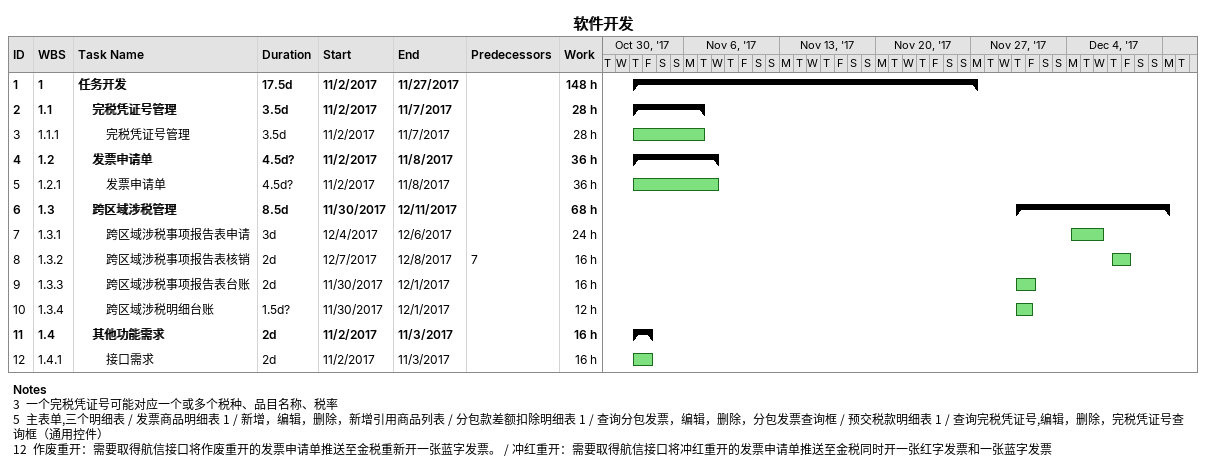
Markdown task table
软件开发

| ID | WBS | Task | Duration | Start | Finish | Predecessors | Work (h) |
|---|---|---|---|---|---|---|---|
| 1 | 1 | **任务开发** | 17.5d | 2017-11-02 | 2017-11-27 |  | 148 |
| 2 | 1.1 | **完税凭证号管理** | 3.5d | 2017-11-02 | 2017-11-07 |  | 28 |
| 3 | 1.1.1 | 完税凭证号管理 | 3.5d | 2017-11-02 | 2017-11-07 |  | 28 |
| 4 | 1.2 | **发票申请单** | 4.5d? | 2017-11-02 | 2017-11-08 |  | 36 |
| 5 | 1.2.1 | 发票申请单 | 4.5d? | 2017-11-02 | 2017-11-08 |  | 36 |
| 6 | 1.3 | **跨区域涉税管理** | 8.5d | 2017-11-30 | 2017-12-11 |  | 68 |
| 7 | 1.3.1 | 跨区域涉税事项报告表申请 | 3d | 2017-12-04 | 2017-12-06 |  | 24 |
| 8 | 1.3.2 | 跨区域涉税事项报告表核销 | 2d | 2017-12-07 | 2017-12-08 | 7 | 16 |
| 9 | 1.3.3 | 跨区域涉税事项报告表台账 | 2d | 2017-11-30 | 2017-12-01 |  | 16 |
| 10 | 1.3.4 | 跨区域涉税明细台账 | 1.5d? | 2017-11-30 | 2017-12-01 |  | 12 |
| 11 | 1.4 | **其他功能需求** | 2d | 2017-11-02 | 2017-11-03 |  | 16 |
| 12 | 1.4.1 | 接口需求 | 2d | 2017-11-02 | 2017-11-03 |  | 16 |

Notes
- 3: 一个完税凭证号可能对应一个或多个税种、品目名称、税率
- 5: 主表单,三个明细表 / 发票商品明细表 1 / 新增，编辑，删除，新增引用商品列表 / 分包款差额扣除明细表 1 / 查询分包发票，编辑，删除，分包发票查询框 / 预交税款明细表 1 / 查询完税凭证号,编辑，删除，完税凭证号查询框（通用控件）
- 12: 作废重开：需要取得航信接口将作废重开的发票申请单推送至金税重新开一张蓝字发票。 / 冲红重开：需要取得航信接口将冲红重开的发票申请单推送至金税同时开一张红字发票和一张蓝字发票
